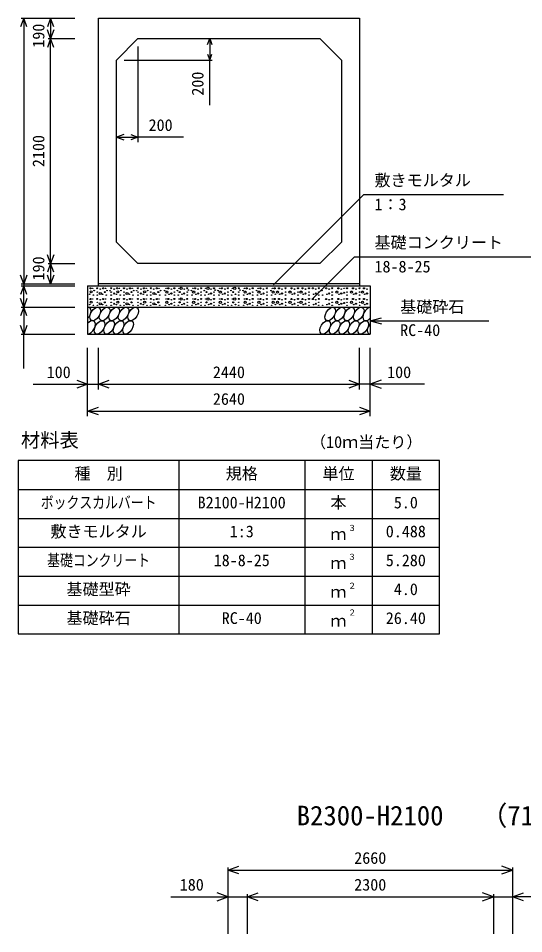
# Model space of a CAD drawing. Units: millimetres, scale not verified. Extents: x -100800 to 100800, y -35640 to 35640.
# Drawn here: x 36652 to 41372, y 17928 to 26480 of the extents above; entities that cross this region are included whole.
import ezdxf
from ezdxf.enums import TextEntityAlignment as Align

# ---------------------------------------------------------------- set-up
doc = ezdxf.new("R2010")
doc.units = ezdxf.units.MM
doc.header["$LTSCALE"] = 120
for name, color, linetype, lineweight in [('0-0_DIM', 7, 'Continuous', 25), ('0-2_HATCH', 6, 'Continuous', 25), ('0-3_HYO', 3, 'Continuous', 25), ('0-4_HYO2', 4, 'Continuous', 25), ('0-5_OUTLINE', 3, 'Continuous', 25), ('0-7_TXT', 7, 'Continuous', 25)]:
    doc.layers.add(name, color=color, linetype=linetype, lineweight=lineweight)
doc.styles.add('ＭＳ ゴシック', font='')
doc.styles.get('ＭＳ ゴシック').set_extended_font_data('MS Gothic')

msp = doc.modelspace()

# ---------------------------------------------------------------- linework, layer by layer
at = {"layer": '0-0_DIM'}
for p, q in [((36679, 26480.3), (37179.1, 26480.3)), ((36703, 26480.3), (36703, 24000.3)), ((36953, 26480.3), (36953, 26290.3)), ((36929, 26290.3), (37179.1, 26290.3)), ((36953, 24190.3), (36953, 26290.3)), ((38439.5, 26290.3), (38439.5, 26090.3)), ((37769.1, 26218.3), (37769.1, 25321.7)), ((37641.1, 26090.3), (38463.5, 26090.3)), ((38439.5, 25669.5), (38439.5, 26090.3)), ((37569.1, 25369.7), (37769.1, 25369.7)), ((38193.2, 25369.7), (37769.1, 25369.7)), ((39879, 24834.2), (39034.9, 23990.2)), ((39879, 24834.2), (41184.7, 24834.2)), ((39791.3, 24253.1), (39398.5, 23860.3)), ((39791.3, 24253.1), (41560.3, 24253.1)), ((36929, 24190.3), (37179.1, 24190.3)), ((36953, 24190.3), (36953, 24000.3)), ((36679, 24000.3), (37179.1, 24000.3)), ((36679, 23980.3), (37179.1, 23980.3)), ((36703, 24000.3), (36703, 23980.3)), ((36703, 23780.3), (36703, 23980.3)), ((36679, 23780.3), (37179.1, 23780.3)), ((36703, 23780.3), (36703, 23530.3)), ((39939.1, 23655.3), (40043.4, 23683.3)), ((39939.1, 23655.3), (41048, 23655.3)), ((39939.1, 23655.3), (40043.4, 23627.3)), ((36679, 23530.3), (37179.1, 23530.3)), ((36703, 23208.2), (36703, 23530.3)), ((37299.1, 22763.1), (37299.1, 23402.7)), ((37399.1, 23013.1), (37399.1, 23402.7)), ((39839.1, 23013.1), (39839.1, 23402.7)), ((39939.1, 22763.1), (39939.1, 23402.7)), ((36791.1, 23061.1), (37299.1, 23061.1)), ((37299.1, 23061.1), (37399.1, 23061.1)), ((37399.1, 23061.1), (39839.1, 23061.1)), ((37299.1, 22811.1), (39939.1, 22811.1)), ((38609.1, 18546.6), (38609.1, 17928)), ((38609.1, 18522.6), (41269.1, 18522.6)), ((41269.1, 18546.6), (41269.1, 17928)), ((38076.4, 18272.6), (38609.1, 18272.6)), ((38789.1, 18296.6), (38789.1, 17928)), ((41089.1, 18296.6), (41089.1, 17928)), ((41801.8, 18272.6), (41269.1, 18272.6))]:
    msp.add_line(p, q, dxfattribs=at)
for points in [[(36732.6, 26399.1), (36703, 26480.3), (36673.5, 26399.1)], [(36982.6, 26399.1), (36953, 26480.3), (36923.5, 26399.1)], [(36982.6, 26371.5), (36953, 26290.3), (36923.5, 26371.5)], [(36982.6, 26209.1), (36953, 26290.3), (36923.5, 26209.1)], [(38419.8, 26236.2), (38439.5, 26290.3), (38459.2, 26236.2)], [(38419.8, 26144.4), (38439.5, 26090.3), (38459.2, 26144.4)], [(37636.8, 25394.3), (37569.1, 25369.7), (37636.8, 25345)], [(37701.4, 25394.3), (37769.1, 25369.7), (37701.4, 25345)], [(36982.6, 24271.5), (36953, 24190.3), (36923.5, 24271.5)], [(36982.6, 24109.1), (36953, 24190.3), (36923.5, 24109.1)], [(36732.6, 24081.5), (36703, 24000.3), (36673.5, 24081.5)], [(36982.6, 24081.5), (36953, 24000.3), (36923.5, 24081.5)], [(36732.6, 23899.1), (36703, 23980.3), (36673.5, 23899.1)], [(36732.6, 23861.5), (36703, 23780.3), (36673.5, 23861.5)], [(36732.6, 23699.1), (36703, 23780.3), (36673.5, 23699.1)], [(36732.6, 23611.5), (36703, 23530.3), (36673.5, 23611.5)], [(37197.6, 23098), (37299.1, 23061.1), (37197.6, 23024.1)], [(37500.6, 23024.1), (37399.1, 23061.1), (37500.6, 23098)], [(39737.6, 23098), (39839.1, 23061.1), (39737.6, 23024.1)], [(40040.6, 23098), (39939.1, 23061.1), (40040.6, 23024.1)], [(40447.1, 23061.1), (39939.1, 23061.1), (39839.1, 23061.1)], [(37400.6, 22774.1), (37299.1, 22811.1), (37400.6, 22848)], [(39837.6, 22848), (39939.1, 22811.1), (39837.6, 22774.1)], [(38710.6, 18485.7), (38609.1, 18522.6), (38710.6, 18559.6)], [(41167.6, 18485.7), (41269.1, 18522.6), (41167.6, 18559.6)], [(38507.6, 18235.7), (38609.1, 18272.6), (38507.6, 18309.6)], [(38890.6, 18235.7), (38789.1, 18272.6), (38890.6, 18309.6)], [(40987.6, 18235.7), (41089.1, 18272.6), (40987.6, 18309.6)], [(41370.6, 18235.7), (41269.1, 18272.6), (41370.6, 18309.6)], [(38609.1, 18272.6), (38789.1, 18272.6), (41089.1, 18272.6), (41269.1, 18272.6)]]:
    msp.add_lwpolyline(points, dxfattribs=at)
at = {"layer": '0-2_HATCH'}
for centre, radius in [((37325.1, 23957.5), 5), ((37346.2, 23957.5), 2.5), ((37389.1, 23958.4), 5), ((37417.1, 23950.5), 2.5), ((37445.1, 23957.5), 5), ((37466.2, 23957.5), 2.5), ((37519.1, 23958.4), 5), ((37547.1, 23950.5), 2.5), ((37575.1, 23957.5), 5), ((37596.2, 23957.5), 2.5), ((37639.1, 23958.4), 5), ((37667.1, 23950.5), 2.5), ((37695.1, 23957.5), 5), ((37716.2, 23957.5), 2.5), ((37769.1, 23958.4), 5), ((37797.1, 23950.5), 2.5), ((37825.1, 23957.5), 5), ((37846.2, 23957.5), 2.5), ((37889.1, 23958.4), 5), ((37917.1, 23950.5), 2.5), ((37945.1, 23957.5), 5), ((37966.2, 23957.5), 2.5), ((38032, 23957.5), 2.5), ((38053.1, 23957.5), 5), ((38081.1, 23950.5), 2.5), ((38109.1, 23958.4), 5), ((38152, 23957.5), 2.5), ((38173.1, 23957.5), 10), ((38201.1, 23950.5), 2.5), ((38229.1, 23958.4), 5), ((38282, 23957.5), 2.5), ((38303.1, 23957.5), 5), ((38331.1, 23950.5), 2.5), ((38359.1, 23958.4), 5), ((38402, 23957.5), 2.5), ((38423.1, 23957.5), 10), ((38451.1, 23950.5), 2.5), ((38479.1, 23958.4), 5), ((38532, 23957.5), 2.5), ((38553.1, 23957.5), 5), ((38581.1, 23950.5), 2.5), ((38609.1, 23958.4), 5), ((38652, 23957.5), 2.5), ((38673.1, 23957.5), 10), ((38711, 23958.4), 5), ((38763.9, 23957.5), 2.5), ((38784.9, 23957.5), 5), ((38812.9, 23950.5), 2.5), ((38841, 23958.4), 5), ((38891.9, 23957.5), 2.5), ((38912.9, 23957.5), 5), ((38941, 23950.5), 2.5), ((38973.9, 23958.4), 5), ((39024.8, 23957.5), 2.5), ((39045.9, 23957.5), 5), ((39086.5, 23957.5), 5), ((39114.6, 23950.5), 2.5), ((39147.5, 23958.4), 5), ((39203.4, 23957.5), 5), ((39231.4, 23950.5), 2.5), ((39264.3, 23958.4), 5), ((39306.1, 23957.5), 5), ((39334.1, 23950.5), 2.5), ((39367, 23958.4), 5), ((39402.3, 23957.5), 5), ((39430.3, 23950.5), 2.5), ((39458.4, 23958.4), 5), ((39527.1, 23957.5), 5), ((39555.1, 23950.5), 2.5), ((39583.2, 23958.4), 5), ((39640.5, 23957.5), 5), ((39668.6, 23950.5), 2.5), ((39694.7, 23957.5), 2.5), ((39722, 23958.4), 5), ((39777.9, 23957.5), 5), ((39806, 23950.5), 2.5), ((39838.9, 23958.4), 5), ((39880.6, 23957.5), 5), ((39908.7, 23950.5), 2.5), ((37318.1, 23902.3), 2.5), ((37325.1, 23857.5), 5), ((37331.7, 23924.5), 10), ((37353.2, 23894.4), 2.5), ((37360.2, 23936.5), 2.5), ((37389.1, 23858.4), 5), ((37389.1, 23922.5), 2.5), ((37389.1, 23894.4), 2.5), ((37417.1, 23909.3), 10), ((37438.1, 23902.3), 2.5), ((37445.1, 23857.5), 5), ((37459.2, 23922.5), 5), ((37473.2, 23894.4), 2.5), ((37480.2, 23936.5), 2.5), ((37506.7, 23935.6), 2.5), ((37519.1, 23858.4), 5), ((37519.1, 23922.5), 2.5), ((37519.1, 23894.4), 2.5), ((37547.1, 23909.3), 5), ((37568.1, 23902.3), 2.5), ((37575.1, 23857.5), 5), ((37581.7, 23924.5), 10), ((37603.2, 23894.4), 2.5), ((37610.2, 23936.5), 2.5), ((37639.1, 23858.4), 5), ((37639.1, 23922.5), 2.5), ((37639.1, 23894.4), 2.5), ((37667.1, 23909.3), 10), ((37688.1, 23902.3), 2.5), ((37695.1, 23857.5), 5), ((37709.2, 23922.5), 5), ((37723.2, 23894.4), 2.5), ((37730.2, 23936.5), 2.5), ((37756.7, 23935.6), 2.5), ((37769.1, 23858.4), 5), ((37769.1, 23922.5), 2.5), ((37769.1, 23894.4), 2.5), ((37797.1, 23909.3), 5), ((37818.1, 23902.3), 2.5), ((37825.1, 23857.5), 5), ((37831.7, 23924.5), 10), ((37853.2, 23894.4), 2.5), ((37860.2, 23936.5), 2.5), ((37889.1, 23858.4), 5), ((37889.1, 23922.5), 2.5), ((37889.1, 23894.4), 2.5), ((37917.1, 23909.3), 10), ((37938.1, 23902.3), 2.5), ((37945.1, 23857.5), 5), ((37959.2, 23922.5), 5), ((37973.2, 23894.4), 2.5), ((37980.2, 23936.5), 2.5), ((38018, 23936.5), 2.5), ((38025, 23894.4), 2.5), ((38039, 23922.5), 10), ((38053.1, 23857.5), 5), ((38060.1, 23902.3), 2.5), ((38081.1, 23909.3), 5), ((38109.1, 23858.4), 5), ((38109.1, 23922.5), 2.5), ((38109.1, 23894.4), 2.5), ((38138, 23936.5), 2.5), ((38145, 23894.4), 2.5), ((38159, 23922.5), 5), ((38173.1, 23857.5), 10), ((38180.1, 23902.3), 2.5), ((38201.1, 23909.3), 5), ((38229.1, 23858.4), 5), ((38229.1, 23922.5), 2.5), ((38229.1, 23894.4), 2.5), ((38240.5, 23940.8), 2.5), ((38268, 23936.5), 2.5), ((38275, 23894.4), 2.5), ((38289, 23922.5), 10), ((38303.1, 23857.5), 5), ((38310.1, 23902.3), 2.5), ((38331.1, 23909.3), 5), ((38359.1, 23858.4), 5), ((38359.1, 23922.5), 2.5), ((38359.1, 23894.4), 2.5), ((38388, 23936.5), 2.5), ((38395, 23894.4), 2.5), ((38409, 23922.5), 5), ((38423.1, 23857.5), 10), ((38430.1, 23902.3), 2.5), ((38451.1, 23909.3), 5), ((38479.1, 23858.4), 5), ((38479.1, 23922.5), 2.5), ((38479.1, 23894.4), 2.5), ((38490.5, 23940.8), 2.5), ((38518, 23936.5), 2.5), ((38525, 23894.4), 2.5), ((38539, 23922.5), 10), ((38553.1, 23857.5), 5), ((38560.1, 23902.3), 2.5), ((38581.1, 23909.3), 5), ((38609.1, 23858.4), 5), ((38609.1, 23922.5), 2.5), ((38609.1, 23894.4), 2.5), ((38638, 23936.5), 2.5), ((38645, 23894.4), 2.5), ((38659, 23922.5), 5), ((38673.1, 23857.5), 10), ((38680.1, 23902.3), 2.5), ((38711, 23858.4), 5), ((38711, 23922.5), 2.5), ((38711, 23894.4), 2.5), ((38722.3, 23940.8), 2.5), ((38749.8, 23936.5), 2.5), ((38756.8, 23894.4), 2.5), ((38770.9, 23922.5), 10), ((38784.9, 23857.5), 5), ((38791.9, 23902.3), 2.5), ((38812.9, 23909.3), 5), ((38841, 23858.4), 5), ((38841, 23922.5), 2.5), ((38841, 23894.4), 2.5), ((38877.9, 23936.5), 2.5), ((38884.9, 23894.4), 2.5), ((38898.9, 23922.5), 10), ((38912.9, 23857.5), 5), ((38920, 23902.3), 2.5), ((38941, 23909.3), 5), ((38973.9, 23858.4), 5), ((38973.9, 23922.5), 2.5), ((38973.9, 23894.4), 2.5), ((39010.8, 23936.5), 2.5), ((39017.8, 23894.4), 2.5), ((39031.9, 23922.5), 10), ((39045.9, 23857.5), 5), ((39052.9, 23902.3), 2.5), ((39072.5, 23922.5), 10), ((39086.5, 23857.5), 5), ((39093.6, 23902.3), 2.5), ((39114.6, 23909.3), 5), ((39147.5, 23858.4), 5), ((39147.5, 23922.5), 2.5), ((39147.5, 23894.4), 2.5), ((39189.4, 23922.5), 10), ((39203.4, 23857.5), 5), ((39210.4, 23902.3), 2.5), ((39231.4, 23909.3), 5), ((39264.3, 23858.4), 5), ((39264.3, 23922.5), 2.5), ((39264.3, 23894.4), 2.5), ((39292.1, 23922.5), 10), ((39306.1, 23857.5), 5), ((39313.1, 23902.3), 2.5), ((39334.1, 23909.3), 5), ((39367, 23858.4), 5), ((39367, 23922.5), 2.5), ((39367, 23894.4), 2.5), ((39402.3, 23857.5), 5), ((39409.3, 23902.3), 2.5), ((39430.3, 23909.3), 5), ((39458.4, 23858.4), 5), ((39458.4, 23922.5), 2.5), ((39458.4, 23894.4), 2.5), ((39487.2, 23936.5), 2.5), ((39494.2, 23894.4), 2.5), ((39527.1, 23857.5), 5), ((39534.1, 23902.3), 2.5), ((39555.1, 23909.3), 5), ((39583.2, 23858.4), 5), ((39583.2, 23922.5), 2.5), ((39583.2, 23894.4), 2.5), ((39626.5, 23922.5), 10), ((39640.5, 23857.5), 5), ((39647.5, 23902.3), 2.5), ((39668.6, 23909.3), 5), ((39694.7, 23916.3), 5), ((39722, 23858.4), 5), ((39722, 23922.5), 2.5), ((39722, 23894.4), 2.5), ((39763.9, 23922.5), 10), ((39777.9, 23857.5), 5), ((39785, 23902.3), 2.5), ((39806, 23909.3), 5), ((39838.9, 23858.4), 5), ((39838.9, 23922.5), 2.5), ((39838.9, 23894.4), 2.5), ((39866.6, 23922.5), 10), ((39880.6, 23857.5), 5), ((39887.6, 23902.3), 2.5), ((39908.7, 23909.3), 5), ((37318.1, 23806.2), 2.5), ((37331.7, 23828.4), 10), ((37346.2, 23857.5), 2.5), ((37353.2, 23798.4), 2.5), ((37389.1, 23826.4), 2.5), ((37389.1, 23798.4), 2.5), ((37417.1, 23813.2), 10), ((37417.1, 23850.5), 2.5), ((37438.1, 23806.2), 2.5), ((37459.2, 23826.4), 5), ((37466.2, 23857.5), 2.5), ((37473.2, 23798.4), 2.5), ((37519.1, 23826.4), 2.5), ((37519.1, 23798.4), 2.5), ((37547.1, 23813.2), 5), ((37547.1, 23850.5), 2.5), ((37568.1, 23806.2), 2.5), ((37581.7, 23828.4), 10), ((37596.2, 23857.5), 2.5), ((37603.2, 23798.4), 2.5), ((37639.1, 23826.4), 2.5), ((37639.1, 23798.4), 2.5), ((37667.1, 23813.2), 10), ((37667.1, 23850.5), 2.5), ((37688.1, 23806.2), 2.5), ((37709.2, 23826.4), 5), ((37716.2, 23857.5), 2.5), ((37723.2, 23798.4), 2.5), ((37769.1, 23826.4), 2.5), ((37769.1, 23798.4), 2.5), ((37797.1, 23813.2), 5), ((37797.1, 23850.5), 2.5), ((37818.1, 23806.2), 2.5), ((37831.7, 23828.4), 10), ((37846.2, 23857.5), 2.5), ((37853.2, 23798.4), 2.5), ((37889.1, 23826.4), 2.5), ((37889.1, 23798.4), 2.5), ((37917.1, 23813.2), 10), ((37917.1, 23850.5), 2.5), ((37938.1, 23806.2), 2.5), ((37959.2, 23826.4), 5), ((37966.2, 23857.5), 2.5), ((37973.2, 23798.4), 2.5), ((38025, 23798.4), 2.5), ((38039, 23826.4), 10), ((38032, 23857.5), 2.5), ((38060.1, 23806.2), 2.5), ((38081.1, 23813.2), 5), ((38081.1, 23850.5), 2.5), ((38109.1, 23826.4), 2.5), ((38109.1, 23798.4), 2.5), ((38145, 23798.4), 2.5), ((38152, 23857.5), 2.5), ((38159, 23826.4), 5), ((38180.1, 23806.2), 2.5), ((38201.1, 23813.2), 5), ((38201.1, 23850.5), 2.5), ((38229.1, 23826.4), 2.5), ((38229.1, 23798.4), 2.5), ((38275, 23798.4), 2.5), ((38289, 23826.4), 10), ((38282, 23857.5), 2.5), ((38310.1, 23806.2), 2.5), ((38331.1, 23813.2), 5), ((38331.1, 23850.5), 2.5), ((38359.1, 23826.4), 2.5), ((38359.1, 23798.4), 2.5), ((38395, 23798.4), 2.5), ((38402, 23857.5), 2.5), ((38409, 23826.4), 5), ((38430.1, 23806.2), 2.5), ((38451.1, 23813.2), 5), ((38451.1, 23850.5), 2.5), ((38479.1, 23826.4), 2.5), ((38479.1, 23798.4), 2.5), ((38525, 23798.4), 2.5), ((38539, 23826.4), 10), ((38532, 23857.5), 2.5), ((38560.1, 23806.2), 2.5), ((38581.1, 23813.2), 5), ((38581.1, 23850.5), 2.5), ((38609.1, 23826.4), 2.5), ((38609.1, 23798.4), 2.5), ((38645, 23798.4), 2.5), ((38652, 23857.5), 2.5), ((38659, 23826.4), 5), ((38680.1, 23806.2), 2.5), ((38711, 23826.4), 2.5), ((38711, 23798.4), 2.5), ((38756.8, 23798.4), 2.5), ((38770.9, 23826.4), 10), ((38763.9, 23857.5), 2.5), ((38791.9, 23806.2), 2.5), ((38812.9, 23813.2), 5), ((38812.9, 23850.5), 2.5), ((38841, 23826.4), 2.5), ((38841, 23798.4), 2.5), ((38884.9, 23798.4), 2.5), ((38898.9, 23826.4), 10), ((38891.9, 23857.5), 2.5), ((38920, 23806.2), 2.5), ((38941, 23813.2), 5), ((38941, 23850.5), 2.5), ((38973.9, 23826.4), 2.5), ((38973.9, 23798.4), 2.5), ((39017.8, 23798.4), 2.5), ((39031.9, 23826.4), 10), ((39024.8, 23857.5), 2.5), ((39052.9, 23806.2), 2.5), ((39072.5, 23826.4), 10), ((39093.6, 23806.2), 2.5), ((39114.6, 23813.2), 5), ((39114.6, 23850.5), 2.5), ((39147.5, 23826.4), 2.5), ((39147.5, 23798.4), 2.5), ((39189.4, 23826.4), 10), ((39210.4, 23806.2), 2.5), ((39231.4, 23813.2), 5), ((39231.4, 23850.5), 2.5), ((39264.3, 23826.4), 2.5), ((39264.3, 23798.4), 2.5), ((39292.1, 23826.4), 10), ((39313.1, 23806.2), 2.5), ((39334.1, 23813.2), 5), ((39334.1, 23850.5), 2.5), ((39367, 23826.4), 2.5), ((39367, 23798.4), 2.5), ((39409.3, 23806.2), 2.5), ((39430.3, 23813.2), 5), ((39430.3, 23850.5), 2.5), ((39458.4, 23826.4), 2.5), ((39458.4, 23798.4), 2.5), ((39494.2, 23798.4), 2.5), ((39534.1, 23806.2), 2.5), ((39555.1, 23813.2), 5), ((39555.1, 23850.5), 2.5), ((39583.2, 23826.4), 2.5), ((39583.2, 23798.4), 2.5), ((39626.5, 23826.4), 10), ((39647.5, 23806.2), 2.5), ((39668.6, 23813.2), 5), ((39668.6, 23850.5), 2.5), ((39694.7, 23820.2), 5), ((39694.7, 23857.5), 2.5), ((39722, 23826.4), 2.5), ((39722, 23798.4), 2.5), ((39763.9, 23826.4), 10), ((39785, 23806.2), 2.5), ((39806, 23813.2), 5), ((39806, 23850.5), 2.5), ((39838.9, 23826.4), 2.5), ((39838.9, 23798.4), 2.5), ((39866.6, 23826.4), 10), ((39887.6, 23806.2), 2.5), ((39908.7, 23813.2), 5), ((39908.7, 23850.5), 2.5)]:
    msp.add_circle(centre, radius, dxfattribs=at)
for centre, start_param, end_param in [((37280.8, 23717.8), 4.335544, 6.724593), ((39919.8, 23717.8), 0.419949, 4.357003), ((37322.3, 23592.8), 3.496422, 7.58605), ((39961.4, 23592.8), 1.28053, 3.496422)]:
    msp.add_ellipse(centre, major_axis=(36.4, 58.9), ratio=0.5792, start_param=start_param, end_param=end_param, dxfattribs=at)
for centre in [(37369.5, 23717.8), (37458.2, 23717.8), (37546.9, 23717.8), (37635.6, 23717.8), (37724.3, 23717.8), (39565, 23717.8), (39653.7, 23717.8), (39742.4, 23717.8), (39831.1, 23717.8), (37411, 23592.8), (37499.7, 23592.8), (37588.4, 23592.8), (37677.1, 23592.8), (39517.9, 23592.8), (39606.6, 23592.8), (39695.3, 23592.8), (39784, 23592.8), (39872.7, 23592.8)]:
    msp.add_ellipse(centre, major_axis=(36.4, 58.9), ratio=0.5792, dxfattribs=at)
at = {"layer": '0-3_HYO'}
for p, q in [((38151.6, 22348.6), (38151.6, 20728.6)), ((39326.6, 22348.6), (39326.6, 20728.6)), ((39956.6, 22348.6), (39956.6, 20728.6)), ((36651.6, 22078.6), (40586.6, 22078.6))]:
    msp.add_line(p, q, dxfattribs=at)
msp.add_lwpolyline([(36651.6, 20728.6), (40586.6, 20728.6), (40586.6, 22348.6), (36651.6, 22348.6)], close=True, dxfattribs=at)
at = {"layer": '0-4_HYO2'}
for p, q in [((36651.6, 21808.6), (40586.6, 21808.6)), ((36651.6, 21538.6), (40586.6, 21538.6)), ((36651.6, 21268.6), (40586.6, 21268.6)), ((36651.6, 20998.6), (40586.6, 20998.6))]:
    msp.add_line(p, q, dxfattribs=at)
at = {"layer": '0-5_OUTLINE'}
for p, q in [((37399.1, 26480.3), (39839.1, 26480.3)), ((37399.1, 23980.3), (37399.1, 26480.3)), ((39839.1, 26480.3), (39839.1, 23980.3)), ((37569.1, 26090.3), (37769.1, 26290.3)), ((37769.1, 26290.3), (39469.1, 26290.3)), ((39669.1, 26090.3), (39469.1, 26290.3)), ((37569.1, 24390.3), (37569.1, 26090.3)), ((39669.1, 26090.3), (39669.1, 24390.3)), ((37569.1, 24390.3), (37769.1, 24190.3)), ((39669.1, 24390.3), (39469.1, 24190.3)), ((39469.1, 24190.3), (37769.1, 24190.3)), ((37299.1, 23980.3), (37299.1, 23530.3)), ((37299.1, 23980.3), (39939.1, 23980.3)), ((39839.1, 24000.3), (37399.1, 24000.3)), ((39939.1, 23980.3), (39939.1, 23530.3)), ((37299.1, 23780.3), (39939.1, 23780.3)), ((37299.1, 23530.3), (39939.1, 23530.3))]:
    msp.add_line(p, q, dxfattribs=at)

# ---------------------------------------------------------------- texts
at = {"layer": '0-0_DIM', "style": 'ＭＳ ゴシック'}
for s, p in [('190', (36928, 26205.6)), ('200', (38414.5, 25758)), ('2100', (36928, 25090.3)), ('190', (36928, 24031.1))]:
    msp.add_text(s, height=110, rotation=90, dxfattribs=at).set_placement(p, align=Align.BOTTOM_LEFT)
for s, p in [('200', (37868.3, 25394.7)), ('敷きモルタル', (39978.6, 24879.2)), ('1：3', (39978.6, 24654)), ('基礎コンクリート', (39978.6, 24298)), ('18-8-25', (39978.6, 24072.9)), ('基礎砕石', (40218.3, 23696.5)), ('RC-40', (40218.3, 23478.9)), ('100', (36916.7, 23086.1)), ('2440', (38469.1, 23086.1)), ('100', (40096.5, 23086.1)), ('2640', (38469.1, 22836.1)), ('2660', (39789.1, 18547.6)), ('180', (38159.8, 18297.6)), ('2300', (39789.1, 18297.6))]:
    msp.add_text(s, height=110, dxfattribs=at).set_placement(p, align=Align.BOTTOM_LEFT)
at = {"layer": '0-7_TXT', "style": 'ＭＳ ゴシック'}
for s, height, p in [('材料表', 132, (36676.6, 22433.6)), ('（10ｍ当たり）', 110, (39376.6, 22433.6)), ('種\u3000別', 110, (37176.6, 22138.6)), ('規格', 110, (38589.1, 22138.6)), ('単位', 110, (39491.6, 22138.6)), ('数量', 110, (40121.6, 22138.6)), ('B2100-H2100', 110, (38326.6, 21868.6)), ('本', 110, (39566.6, 21868.6)), ('5.0', 110, (40159.1, 21868.6)), ('敷きモルタル', 110, (36951.6, 21598.6)), ('1:3', 110, (38626.6, 21598.6)), ('３', 55, (39730.5, 21674.5)), ('0.488', 110, (40084.1, 21598.6)), ('ｍ', 110, (39566.6, 21573.6)), ('18-8-25', 110, (38476.6, 21328.6)), ('３', 55, (39730.5, 21404.5)), ('5.280', 110, (40084.1, 21328.6)), ('ｍ', 110, (39566.6, 21303.6)), ('基礎型砕', 110, (37101.6, 21058.6)), ('ｍ', 110, (39566.6, 21033.6)), ('２', 55, (39730.5, 21134.5)), ('4.0', 110, (40159.1, 21058.6)), ('２', 55, (39730.5, 20884.5)), ('基礎砕石', 110, (37101.6, 20788.6)), ('RC-40', 110, (38551.6, 20788.6)), ('ｍ', 110, (39566.6, 20763.6)), ('26.40', 110, (40084.1, 20788.6)), ('B2300-H2100', 183.3, (39251.6, 18885.3)), ('（7120kg）', 183.3, (40969.3, 18885.3))]:
    msp.add_text(s, height=height, dxfattribs=at).set_placement(p, align=Align.BOTTOM_LEFT)
at = {"layer": '0-7_TXT', "style": 'ＭＳ ゴシック', "width": 0.8}
for s, p in [('ボックスカルバート', (36861.6, 21868.6)), ('基礎コンクリート', (36921.6, 21328.6))]:
    msp.add_text(s, height=110, dxfattribs=at).set_placement(p, align=Align.BOTTOM_LEFT)

doc.saveas('drawing.dxf')
